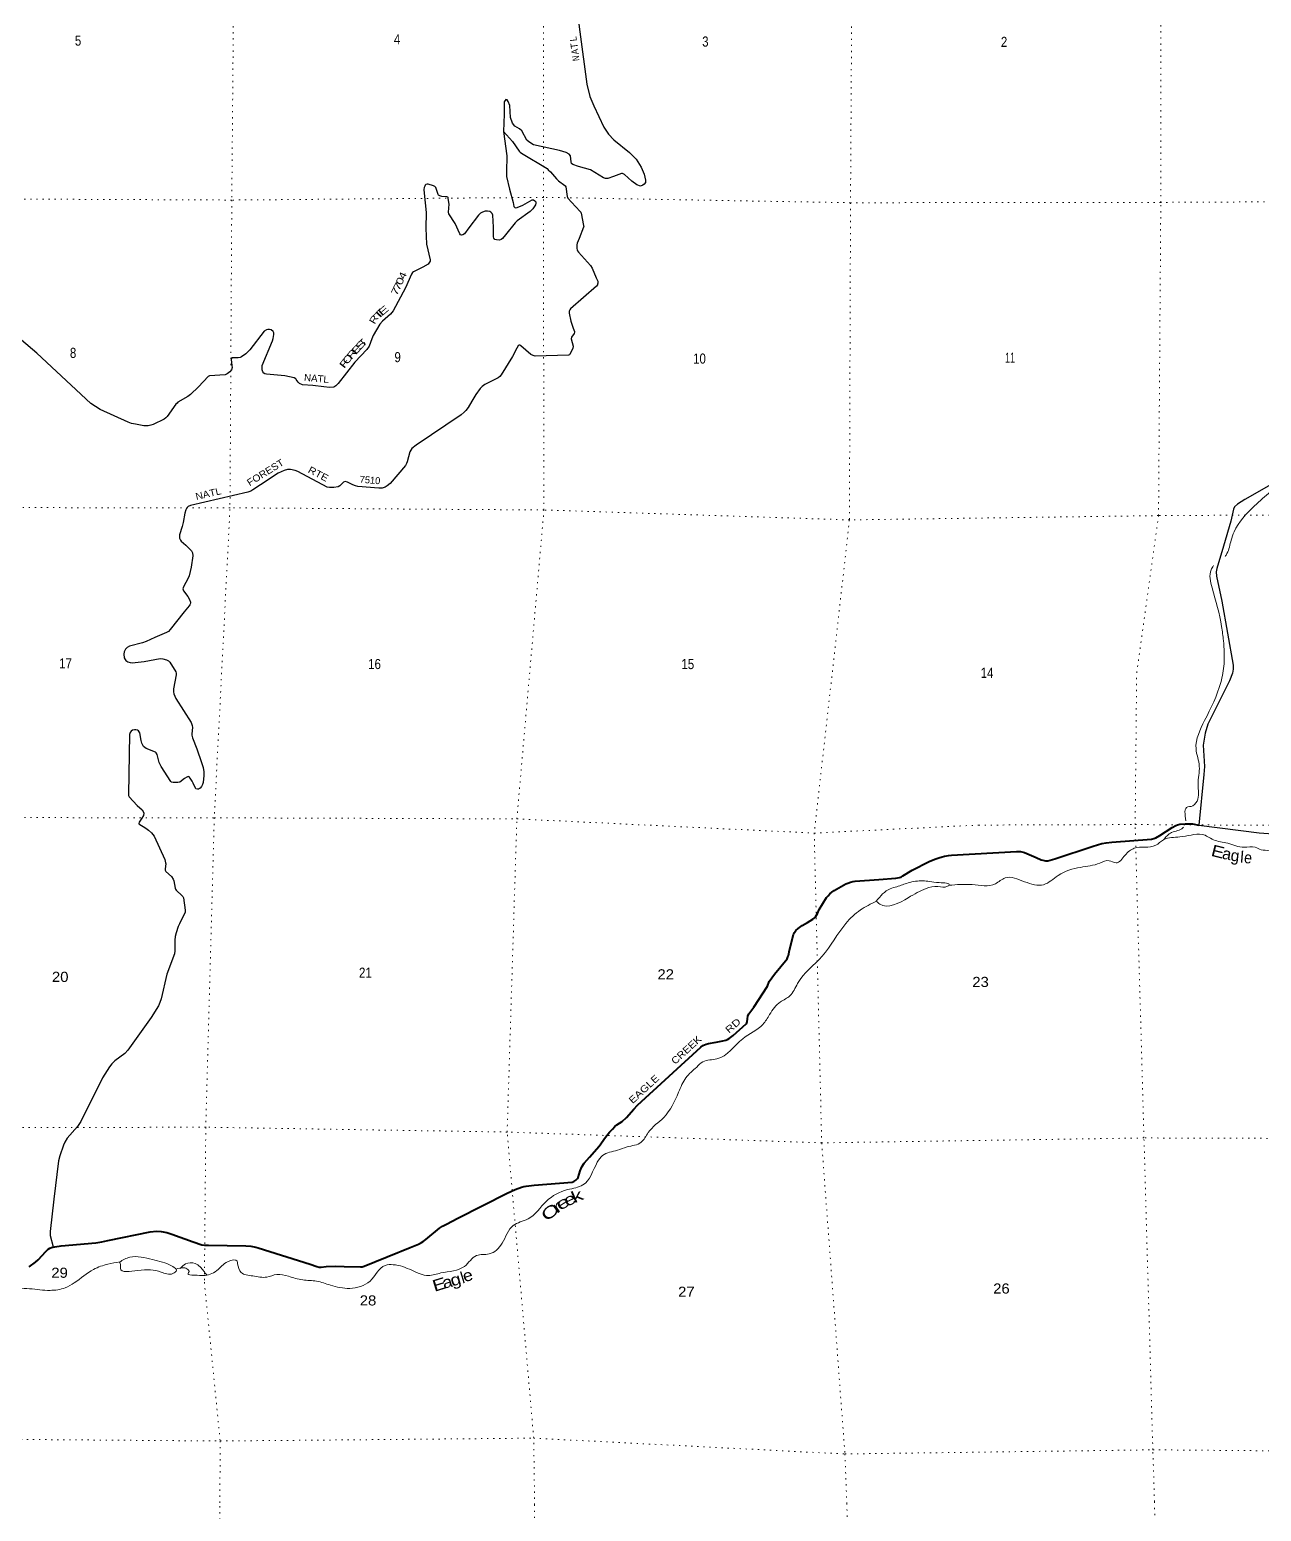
# Model space of a CAD drawing. Header units: feet. Extents: x -3 to 248627, y 0 to 184934.
# Drawn here: x 93509 to 114828, y 45987 to 71638 of the extents above; entities that cross this region are included whole.
import ezdxf
from ezdxf.enums import TextEntityAlignment as Align

# ---------------------------------------------------------------- set-up
doc = ezdxf.new("R2010")
doc.units = ezdxf.units.FT
doc.header["$LTSCALE"] = 70
doc.linetypes.add('DOTTED', pattern=[1.5, 0.3, -1.2])
for name, color, linetype, lineweight in [('26', 7, 'Continuous', 40), ('27', 7, 'Continuous', 35), ('29', 7, 'Continuous', 25), ('30', 7, 'Continuous', 35), ('39', 7, 'Continuous', 13), ('7', 7, 'DOTTED', 13)]:
    doc.layers.add(name, color=color, linetype=linetype, lineweight=lineweight)
doc.layers.add('41', color=7, linetype='Continuous')

msp = doc.modelspace()

# ---------------------------------------------------------------- linework, layer by layer
at = {"layer": '26'}
for points in [[(108205.15, 56927.96), (108501.54, 56950.51), (108565.83, 56960.05), (108596.53, 56968.72), (108624.32, 56986.61), (108783.39, 57087.13), (109081.35, 57235.82), (109179.15, 57277.54), (109244.41, 57300.07), (109301.18, 57317.72), (109346.85, 57328.75), (109411.41, 57339.78), (109463.78, 57344.1), (110592.63, 57413.08), (110661.68, 57410.68), (110731.43, 57392.74), (110930.53, 57307.85), (111017.55, 57268.88), (111048.26, 57260.21), (111089.41, 57251.22), (111130.14, 57250.76), (111171.87, 57259.42), (111252.43, 57285.25), (111916.67, 57503.95), (112069.42, 57546.19), (112141.86, 57560.37), (112238.68, 57570), (112924.45, 57624.97), (112967.12, 57633.48), (113001.61, 57645.45), (113069.8, 57687.74), (113283.24, 57824.46), (113348.83, 57862.1), (113378.74, 57873.13), (113420.13, 57880.68), (113507.86, 57888.88), (113593.18, 57890.52), (113636.98, 57887.31), (113748.32, 57863.48)], [(99883.67, 50468.27), (99938.54, 50490.7), (100095.56, 50552.95), (100239.11, 50613.44), (100292.85, 50641.33), (100317.84, 50657.55), (100368.23, 50695.37), (100600.99, 50888.73), (100657.18, 50926.2), (100721.8, 50961.09), (100921.11, 51061.56), (101772.73, 51497.61), (101911.38, 51560.38), (102020.34, 51600.02), (102065.69, 51612.38), (102103.49, 51618.68), (102241.7, 51631.96), (102901.72, 51685.46), (102930.96, 51695.11), (102962.45, 51718.74), (102992.37, 51748.68), (103002.43, 51767.93), (103038.78, 51884.74), (103066.37, 51950.36), (103105.33, 52013.59), (103198.02, 52120.25), (103365.25, 52311.42), (103476.09, 52462.38), (103546.64, 52552.26), (103594.97, 52605.27), (103639.55, 52646.79), (103675.54, 52675.68), (103765.52, 52738.18), (103840.68, 52804.4), (103967.07, 52950.89), (104032.08, 53017.7), (105127.85, 54025.62), (105161.44, 54051.45), (105191.36, 54065.63), (105216.56, 54075.09), (105260.71, 54083.86), (105393.54, 54111.89), (105506.29, 54130.23), (105558.57, 54143.9), (105586.6, 54157.02), (105616.51, 54174.35), (105687.44, 54226.33), (105911.76, 54424.09), (105922.78, 54443), (105929.08, 54461.91), (105932.23, 54515.48), (105940.1, 54561.17), (105949.55, 54587.96), (105957.5, 54600.71), (106042.15, 54715.44), (106277.99, 55081.81), (106308.27, 55162.36), (106402.98, 55285.13), (106618.59, 55552.81), (106635.31, 55584.53), (106643.18, 55611.32), (106661.02, 55699.83), (106727.75, 55975.76), (106747.11, 56009.95), (106769.15, 56039.88), (106808.52, 56079.27), (106832.92, 56097.4), (106877.8, 56131.27), (106975.48, 56182.95), (107065.97, 56239.2), (107089.59, 56258.11), (107112.42, 56281.48), (107144.7, 56335.32), (107174.94, 56404.3), (107301.95, 56615.68), (107328.94, 56645.71), (107362.01, 56678.8), (107396.65, 56705.58), (107436.01, 56732.37), (107638.24, 56848.94), (107669.85, 56862.36), (107715.52, 56878.12), (107758.03, 56890.72), (107799.27, 56897.07), (108205.15, 56927.96)], [(93503.57, 50220.32), (93608.37, 50299.87), (93654.74, 50340.06), (93789.67, 50486.99), (93832.67, 50525.98), (93860.23, 50542.53), (93890.36, 50553.34), (93942.9, 50568.52), (94053.37, 50585.36), (94657.05, 50634.9), (94759.35, 50651.26), (94862.33, 50674.92), (95592.89, 50827.05), (95705.71, 50835.6), (95787.59, 50832.45), (95882.07, 50813.54), (95969.1, 50788.26), (96341.17, 50650.74), (96490, 50602.19), (96537.12, 50596.11), (96602.67, 50593.97), (97248.53, 50583.02), (97338.62, 50575.62), (97425.56, 50560.61), (97467.74, 50547.26), (98362.83, 50265.18), (98481.49, 50224.72), (98521.96, 50215.59), (98552.66, 50214.8), (98642.46, 50224.5), (98807.76, 50233.71), (98952.32, 50228.11), (99234, 50217.65), (99266.77, 50220.32), (99302.19, 50230.56), (99883.67, 50468.27)]]:
    msp.add_lwpolyline(points, dxfattribs=at)
at = {"layer": '29'}
for points in [[(103013.94, 71731.26), (103033.51, 71599), (103152.28, 70695.07), (103206.07, 70479.5), (103273.47, 70321.64), (103448.33, 69948.69), (103529.11, 69828), (103619.58, 69731.36), (103894.29, 69511.49), (104008.02, 69394.91), (104091.18, 69258.82), (104145.86, 69135.78), (104167.91, 69029.95), (104166.74, 68993.67), (104145.86, 68964.42), (104120.8, 68943.52), (104082.15, 68929.25), (104016.38, 68951.88), (103931.8, 69015.25), (103807.54, 69131.6), (103769.94, 69148.32), (103755.29, 69147.41), (103617.35, 69096.8), (103519.34, 69060.54), (103477.57, 69060.54), (103443.3, 69074.23), (103218.75, 69210.27), (103006.44, 69267.98), (102912.26, 69305.91), (102888.63, 69321.77), (102880.28, 69346.85), (102871.93, 69451.34), (102847.69, 69482.56), (102796.74, 69514.03), (102681.39, 69548.43), (102232.87, 69643.6), (102148.6, 69695.7), (102115.92, 69727.19), (102025.94, 69888.28), (101990.62, 69923.63), (101907.63, 69968.34), (101865.31, 70019.76), (101835.13, 70116.85), (101820.5, 70325.79), (101794.31, 70391.74), (101773.42, 70420.99), (101750.15, 70430.09), (101723.3, 70387.56), (101720.88, 70176.82), (101713.77, 69875.39)], [(101713.77, 69875.39), (101771.06, 69455.57), (101760.89, 69175.49), (101764.13, 69095.86), (101816.81, 68878.98), (101879.55, 68644.05), (101892.47, 68576.77), (101909.83, 68559.73), (101925.88, 68553.79), (101946.77, 68557.97), (102047.79, 68602.3), (102205.63, 68689.13), (102230.79, 68691.71), (102253.76, 68677.08), (102270.47, 68658.28), (102271.84, 68635.05), (102264.2, 68606.03), (102220.35, 68537.07), (102174.21, 68488.1), (101948.86, 68326), (101914.62, 68292.49), (101747.14, 68083.06), (101694.08, 68021.95), (101669.02, 68003.14), (101643.33, 67996.38), (101589.66, 67996.87), (101562.51, 68007.32), (101543.16, 68030.27), (101535.36, 68053.29), (101538.6, 68219.14), (101523.96, 68428.09), (101512.39, 68456.62), (101491.5, 68475.43), (101472.71, 68490.06), (101435.7, 68498.18), (101393.35, 68496.33), (101345.31, 68479.61), (101313.99, 68462.89), (101275.81, 68425.41), (101110.35, 68205.94), (101036.23, 68101.36), (101008.65, 68083.09), (100981.93, 68080.46), (100969.41, 68085.69), (100954.56, 68101.03), (100871.97, 68283.67), (100765.4, 68450.17), (100758.48, 68476.47), (100770.91, 68614.96), (100754.3, 68712.62), (100751.17, 68729.86), (100745.95, 68735.61), (100728.5, 68743.45), (100644.43, 68747.24), (100608.11, 68758.59), (100586.31, 68775.22), (100577.83, 68785.24), (100537.89, 68907.71), (100524.57, 68924.21), (100501.61, 68936.23), (100408.67, 68962.87), (100389.62, 68963.58), (100365.86, 68957.12), (100357.5, 68948.24), (100347.06, 68929.96), (100337.66, 68903.31), (100333.87, 68868.99), (100340.28, 68804.31)], [(101713.77, 69875.39), (101868.4, 69700.98), (101984.44, 69533.94), (101999.06, 69519.31), (102021.09, 69500.45), (102466.88, 69231.45), (102485.67, 69213.17), (102522.38, 69178.27), (102625.59, 69056.43), (102662.95, 69019.9), (102773.25, 68941.83), (102781.19, 68933.66), (102787.45, 68919.03), (102811.47, 68750.28), (102816.7, 68735.65), (102825.95, 68720.93), (102889.39, 68648.7)], [(100340.28, 68804.31), (100373.07, 68473.23), (100365.88, 68199.93), (100378.72, 67922.66), (100443.13, 67651.53), (100441.04, 67632.72), (100431.67, 67613.35), (100405.54, 67580.48), (100313.85, 67526.63), (100152.84, 67445.68), (100138.23, 67433.14), (100118.09, 67405.54), (100016.73, 67168.16), (99801.99, 66767.54), (99757.91, 66715.34), (99614.03, 66594.09), (99570.3, 66542.03), (99455.32, 66344.35), (99430.97, 66286.45), (99384.31, 66156.27), (99345.47, 66099.35), (99135.99, 65879.76), (98849.68, 65509.48), (98810, 65469.77), (98777.03, 65450.79), (98699.32, 65441.56), (98598.91, 65452.32), (98410.71, 65477.94), (98229.43, 65491.72), (98182.47, 65509.48), (98156.33, 65533.51), (98125.01, 65583.67), (98114.57, 65594.12), (98088.11, 65607.69), (97923.9, 65643.42), (97607.08, 65671.44), (97582.02, 65678.76), (97563.51, 65692.69), (97546.52, 65714.28), (97536.07, 65746.67), (97531.9, 65783.25), (97533.1, 65823.23), (97713.94, 66251.72), (97726.13, 66289.5), (97734.48, 66360.03), (97734.48, 66387.2), (97721.95, 66412.27), (97689.37, 66438.53), (97660.34, 66448.32), (97632.15, 66447.8), (97607.08, 66441.53), (97571.36, 66416.11), (97320.97, 66094.11), (97288.24, 66059.68), (97249.96, 66025.14), (97176.87, 65974.99), (97151.81, 65961.41), (97120.44, 65954.74), (97011.88, 65956.18), (97002.39, 65946.39), (96995.18, 65926.92), (97009.79, 65826.61), (97012.85, 65791.69), (97001.44, 65749.29), (96974.29, 65711.68), (96930.43, 65678.24), (96895.16, 65664.78), (96623.44, 65644.8), (96601.06, 65631.85), (96429.47, 65456.57), (96295.56, 65322.98), (96247.86, 65285.28), (96076.27, 65187.14), (96061.65, 65174.6), (96040.12, 65152.1), (95890.4, 64938.46), (95869.52, 64915.47), (95840.76, 64892.35), (95648.14, 64803.67), (95608.92, 64789.25), (95558.34, 64776.5), (95483.16, 64780.68), (95339.06, 64805.76), (95274.31, 64820.39), (95212.49, 64844.45), (94731.33, 65064.9), (94569.11, 65168.26), (93631.89, 66039.86), (93367.05, 66264.21)], [(102889.39, 68648.7), (103040.16, 68488.54), (103047.47, 68477.05), (103054.87, 68460.31), (103098.65, 68246.65), (103099.69, 68229.93), (103097.63, 68217.29), (103018.07, 68020.19)], [(103018.07, 68020.19), (102986.38, 67941.7), (102979.62, 67913.34), (102977.53, 67883.04), (102979.62, 67849.6), (102984.84, 67828.7), (102993.19, 67806.76), (103006.86, 67785.01), (103219.68, 67554.5), (103246.95, 67509.49), (103317.24, 67343.86)], [(103317.24, 67343.86), (103336.75, 67297.9), (103341.97, 67283.27), (103345.1, 67251.93), (103340.93, 67231.03), (103335.71, 67220.58), (103318.81, 67199.09), (102872.08, 66805.75), (102857.46, 66786.95), (102849.79, 66765.81), (102847.02, 66728.43), (102876.33, 66591.06), (102918.68, 66471.18)], [(102918.68, 66471.18), (102938.91, 66413.92), (102941, 66399.29), (102937, 66380.23), (102888.79, 66311.52), (102883.24, 66285.64), (102918.03, 66158.96), (102911.75, 66120.94), (102859.55, 66021.03), (102851.2, 66008.49), (102834.06, 66000.17), (102259.73, 65986.58), (102222.59, 65997), (102184.99, 66015.81), (102095.31, 66088.62), (102013.74, 66166.27), (101994.95, 66174.63), (101984.98, 66176.74), (101963.62, 66164.18), (101941.1, 66126.39), (101869.49, 65979.51), (101671.24, 65660.54), (101650.35, 65635.46), (101620.42, 65613.12), (101388.62, 65493.94), (101343.36, 65463.05), (101307.85, 65427.53), (101231.03, 65320.71), (101165.36, 65208.38)], [(101165.36, 65208.38), (101101.61, 65099.33), (101059.33, 65043), (101030.1, 65014.79), (100975.91, 64970.39), (100196.97, 64443.84), (100125.81, 64385.75), (100107.01, 64360.67), (100091.24, 64329.02), (100046.45, 64156.91), (100033.92, 64129.75), (100013.89, 64093.71), (99748.65, 63781.53), (99697.68, 63740), (99662.18, 63717.01), (99612.06, 63700.29), (99552.76, 63698.62), (99192.28, 63727.47), (99150.51, 63741.05), (99104.29, 63757.71), (99010.58, 63806.87), (98968.04, 63813.61), (98941.67, 63804.78), (98881.1, 63742.09), (98848.22, 63724.87), (98772.5, 63713.88), (98701.5, 63711.79), (98658.11, 63720.34), (98150.15, 63986.61), (98104.21, 64003.32), (98022.79, 64022.07), (97972.64, 64022.13), (97916.25, 64007.5), (97810.85, 63957.2), (97503.24, 63757.44), (97375.35, 63670), (97335.67, 63649.1), (97287.47, 63632.28), (96291.45, 63398.32), (96255.95, 63382.65), (96231.59, 63360.19), (96212.09, 63324.13), (96193.83, 63269.67), (96164.16, 63108.58)], [(115370.34, 63978.05), (114543.2, 63505.63), (114418.15, 63420.8), (114363.85, 63374.82), (114343.57, 63336.3), (114300.17, 63127.2), (114175.36, 62698.86), (114058.93, 62311.1), (114046.4, 62252.59), (114050.84, 62176.07), (114142.19, 61744.29), (114339.62, 60635.61), (114342.95, 60564.02), (114330.42, 60497.15), (114274.38, 60366.17), (113902.38, 59613.64), (113854.25, 59456.42), (113823.4, 59253.74), (113842.53, 58880.04), (113833.37, 58743.79), (113748.32, 57863.48)], [(96164.16, 63108.58), (96150.51, 63034.45), (96103.49, 62893.63), (96101.4, 62865.41), (96105.08, 62833.38), (96120.19, 62798.54), (96134.81, 62781.82), (96211.51, 62711.09), (96310.24, 62616.73), (96329.98, 62580.79), (96333.21, 62531.04), (96306.7, 62333.57), (96268.48, 62183.09), (96253.23, 62142.53), (96172.41, 61995.01), (96166.14, 61973.59), (96163.73, 61955.41), (96166.14, 61942.24), (96172.4, 61922.9), (96246.17, 61825.02), (96276.82, 61772.44), (96291.44, 61726.46), (96291.45, 61712.36), (96287.27, 61694.6), (96282.05, 61682.06), (96272.65, 61665.86), (96186.93, 61559.62), (95939.55, 61251.04), (95911.35, 61221.78), (95879.79, 61201.11), (95677.92, 61114.17), (95526.03, 61047.28), (95460.05, 61021.15), (95240.08, 60962.29), (95198.15, 60940.7), (95171, 60911.44), (95145.93, 60869.64), (95138.42, 60825.38), (95143.85, 60763.06), (95162.64, 60733.81), (95177.26, 60715), (95208.59, 60694.1), (95250.93, 60681), (95283.78, 60678.43), (95493.03, 60699.73), (95771.07, 60748.7), (95816.33, 60746.35), (95876.89, 60729.63), (95912.39, 60710.82), (95933.35, 60688.85), (96041.88, 60519.6), (96048.15, 60496.61), (96048.08, 60470.13), (96000.78, 60226.86), (95998.03, 60173.73), (96004.29, 60142.39), (96037.3, 60058.16), (96302.94, 59643.97), (96322.88, 59592.74), (96330.09, 59559.33), (96315.47, 59446.48), (96315.47, 59423.49), (96327.52, 59379.75), (96406.14, 59189.06), (96486.9, 58950.16), (96513.87, 58865.51), (96522.23, 58792.37), (96521.59, 58725.19), (96511.78, 58605.33), (96501.34, 58571.89), (96484.63, 58534.28), (96461.66, 58509.2), (96451.21, 58502.93), (96430.33, 58490.39), (96412.22, 58489.8), (96388.56, 58494.57), (96378.12, 58505.02), (96338.3, 58590.64)], [(96338.3, 58590.64), (96321.76, 58626.2), (96286.23, 58682.65), (96269.52, 58701.46), (96251.47, 58706.39), (96229.84, 58699.37), (96187.52, 58676.07), (96106.62, 58609.51), (96075.66, 58603.43), (95991.76, 58603.24), (95964.61, 58611.6), (95951.52, 58623.2), (95784.64, 58881.97), (95749.5, 58952.24), (95716.08, 59090.17), (95701.46, 59119.42), (95689.84, 59130.88), (95523.54, 59194.74), (95500.97, 59210.33), (95482.18, 59227.05), (95466.52, 59248.47), (95449.81, 59285.05), (95437.07, 59333.16), (95415.35, 59462.68), (95404.6, 59481.77), (95391.33, 59497.16), (95374.63, 59508.66), (95348.52, 59518.06), (95324.44, 59517.73), (95292.13, 59510.75), (95264.98, 59491.94), (95249.32, 59470), (95238.64, 59433.1), (95219.04, 58400.02), (95223.21, 58381.21), (95233.84, 58358.04), (95370.39, 58205.69), (95459.2, 58129.39), (95482.18, 58092.82), (95484.86, 58071.36), (95478, 58031.17), (95453.09, 57986.88), (95402.82, 57919.36), (95396.56, 57896.37), (95401.35, 57888.28), (95521.65, 57814.25), (95565.71, 57782.48), (95617.93, 57734.41), (95642.99, 57707.25), (95664.16, 57673.97), (95849.74, 57273.61), (95861.66, 57216.35), (95864.36, 57196.29), (95853.92, 57108.52), (95856.01, 57085.53), (95866.11, 57065.65), (95964.6, 56975.82), (95992.59, 56933.37), (96004.28, 56904.76), (96029.08, 56774.72), (96035.61, 56756.39), (96048.14, 56739.67), (96151.55, 56644.43), (96160.92, 56631), (96173.45, 56605.92), (96202.33, 56395.4), (96198.5, 56360.36), (96102.97, 56160.03), (96081.55, 56109.58), (96043.96, 56003), (96029.34, 55940.31), (96021.76, 55876.48)], [(113748.32, 57863.48), (114790.57, 57733.17), (115032.14, 57713.51)], [(96021.76, 55876.48), (96023.07, 55690.57), (96014.46, 55637.34), (95881.43, 55285.33), (95784.63, 54861.08), (95764.11, 54795.08), (95739.05, 54738.66), (95613.49, 54535.09), (95206.49, 53969.6), (95157.03, 53914.97), (94985.12, 53787.79), (94933.43, 53733.52), (94891.14, 53683.3), (94772.04, 53491.95), (94394.09, 52736.62), (94373.21, 52699), (94338.28, 52646.83), (94160.19, 52446.13), (94118.94, 52376.98), (94095.45, 52324.92), (94032.8, 52142.06), (94011.83, 52053.17), (93925.75, 51389.83), (93863.63, 50833.84), (93867.58, 50764.74), (93914.2, 50565.93)]]:
    msp.add_lwpolyline(points, dxfattribs=at)
at = {"layer": '39'}
for points in [[(114201.85, 62515.32), (114233.45, 62568.87), (114306.11, 62799.32), (114357.29, 62946.93), (114708.37, 63391.54), (115289.19, 63846.28), (115604.84, 63947.91), (115856.62, 63974.37), (115976.15, 64144.77), (116181.98, 64360.29), (116465.3, 64471.7)], [(113523.13, 57941.45), (113556.51, 58184.7), (113610.89, 58191.24), (113714.95, 58282.88), (113732.68, 58573.3), (113754.27, 58883.91), (113697.28, 59189.78), (113846.41, 59676.91), (114125.15, 60334.52), (114182.89, 60661.58), (114171.5, 61058.57), (114141.22, 61304.21), (113976.34, 61975.96), (113957.03, 62285.45), (113997.26, 62359.48)], [(109422.76, 56825.7), (109822.16, 56836.7), (110225.22, 56852.44), (110393.72, 56952.74), (110728.92, 56887.23), (111059.96, 56835.8), (111310.62, 56995.29), (111698.52, 57135.87), (112032.56, 57209.44), (112191.47, 57251.19), (112312.75, 57211.97), (112468.89, 57344.4), (112629.14, 57466.79), (112999.64, 57518.52), (113135.94, 57612.47), (113417.74, 57663.4), (113613.02, 57695.4), (113806.46, 57707.23), (113998.75, 57614.23), (114245.22, 57551.95), (114530.04, 57483.98), (114721.55, 57483.7), (114824.73, 57440.29), (114965.99, 57423.42), (115052.92, 57393.97), (115244.66, 57367.49), (115385.68, 57378.84), (115628.37, 57526.16), (116083.57, 57574.63), (116336.02, 57520.47), (116606.59, 57468.49), (116941.3, 57461.44), (117154.55, 57513.76), (117421.46, 57417.41), (117605.41, 57358.6), (118189.9, 57134.1), (118536.8, 57115.06), (118765.19, 57044.56), (118980.12, 56897.35), (119272.85, 56847.59), (119822.37, 56947.29), (120448.73, 57259.34), (120779.72, 57455.84), (121222.63, 57526.36), (121556.18, 57658.38), (121779.49, 57712.81), (122208.82, 57720.72), (122352.03, 57711.94), (122530.48, 57586.57), (122795.94, 57423.68), (123220.27, 56824.83), (123422.46, 56412.66), (123552.88, 56346.09), (123727.09, 56125.83), (124007.09, 55897.26)], [(113134.49, 57612.17), (113273.98, 57738.69), (113470.85, 57821.1), (113479.06, 57831.09)], [(108163.41, 56551.6), (108403.53, 56765.42), (108520.16, 56800.74), (108713.14, 56866.99), (108964.83, 56903.53), (109253.37, 56871.87), (109421.05, 56829.05), (109397.03, 56808.67), (109229.76, 56803.13), (109026.43, 56769.04), (108717.3, 56611.04), (108224.34, 56497.73), (108163.41, 56551.6)], [(97106.07, 50273.55), (97167.81, 50122.94), (97371.93, 50062.3), (97614.01, 50042.31), (97787, 50088.22), (97988.87, 50055.78), (98235.34, 49993.51), (98475.42, 49971.49), (98715.89, 49903.12), (99051, 49847.69), (99400.72, 49973.81), (99664.56, 50244.28), (99801.53, 50257.62), (100124.9, 50159.76), (100411.92, 50069.63), (100627.26, 50113.91), (101035.54, 50228.46), (101245.64, 50415.8), (101463.13, 50443.97), (101687.38, 50627.41), (101878.32, 50937.54), (102135.43, 51048.71), (102453.39, 51355.95), (102820.63, 51556.81), (103085.92, 51637.27), (103334.76, 52031.11), (103426.5, 52148.85), (103683.78, 52239.87), (103850.64, 52295.8), (104095.91, 52376.63), (104215.45, 52545.01), (104483.41, 52805.44), (104741.82, 53243.17), (104868.74, 53494.26), (105054.67, 53679.37), (105160.77, 53769.02), (105406.29, 53819.61), (105850.93, 54166.3), (106199.6, 54417.38), (106317.11, 54587.76), (106504.78, 54807.15), (106669.21, 54911.44), (106800.46, 55126.29), (107227.91, 55599.81), (107636.44, 56165.87), (107888.51, 56397.94), (108166.89, 56548.53)], [(93032.99, 49574.96), (93136.14, 49614.81), (93248.19, 49714.59), (93335.98, 49824.23), (93507.19, 49841.91), (93862.24, 49812.87), (94125.95, 49857.58), (94282.47, 49943.65), (94617.19, 50176.47), (94864.39, 50267.39), (95067.68, 50305.51)], [(95063.68, 50301.45), (95244.4, 50387.74), (95633.83, 50344.9), (95987.63, 50225.14), (96048.62, 50163.21), (95988.64, 50104.21), (95786.82, 50130.61), (95379.4, 50155.14), (95080.67, 50198.8), (95082.18, 50259.28), (95063.68, 50301.45)], [(96043.23, 50177.57), (96173.27, 50204.65), (96250.14, 50173.09), (96268.57, 50138.99), (96250.69, 50106.58), (96361.83, 50075.33), (96635.86, 50091.92), (96748.22, 50155.42), (96944.47, 50312.41), (97099.66, 50317.84), (97106.07, 50273.55)], [(96113.31, 50192.16), (96208.99, 50271.49), (96374.24, 50279.03), (96459.39, 50221.35), (96520.47, 50149.33), (96580.43, 50076.19)]]:
    msp.add_spline(points, degree=3, dxfattribs=at)
at = {"layer": '7'}
for p, q in [((96801.27, 46076.23), (96745.1, 41776.95)), ((102221.88, 41882.37), (102249.47, 46100.28)), ((107653.31, 46125.44), (107768.26, 41677.57)), ((113052.2, 41618.4), (112979.21, 46151.5))]:
    msp.add_line(p, q, dxfattribs=at)
for points in [[(97252.66, 91964.09), (97281.94, 89941.7), (97226.25, 84555.3), (97238.72, 79213.86), (97055.65, 74112.54), (97008.33, 68687.92), (96976.57, 63331.97), (96704.77, 57994.01), (96558.11, 52637.02), (96534.2, 49953.94), (96807.2, 47205), (96801.27, 46076.23)], [(102249.47, 46100.28), (102233.73, 47254.08), (101774.07, 52553.17), (101942.36, 57974.86), (102411.65, 63322.67), (102400.61, 68734.66), (102404.28, 74074.23), (102438.02, 79194.36), (102492.61, 84471.91), (102478.66, 89748.83), (102569.38, 91987.71)], [(112979.21, 46151.5), (112950.19, 47052.66), (112796.12, 52451.28), (112643.85, 57876.11), (112670.23, 60504.79), (113048.62, 63225.35), (113087.89, 68647.88), (113088.35, 74130.54), (112859.94, 79018.51), (112861.39, 84382.24), (113913.72, 89918.75), (114117.14, 92043.31)], [(107663, 78885.31), (107750.31, 74106.45), (107717.45, 68641.65), (107698.91, 63150.77), (107089.13, 57729.12), (107218.7, 52366.57), (107620.62, 46980.28), (107653.31, 46125.44)], [(123939.1, 68688.89), (118454.13, 68674.24), (113087.89, 68647.88), (107717.45, 68641.65), (102400.61, 68734.66), (97008.33, 68687.92), (92953.83, 68707.1)], [(123968.62, 63324.56), (123931.89, 63325.78), (118435.02, 63251.89), (113048.62, 63225.35), (107698.91, 63150.77), (102411.65, 63322.67), (96980.37, 63360.22), (92975.88, 63363.64)], [(92998.03, 57997.07), (96704.77, 57994.01), (101942.36, 57974.86), (107089.13, 57729.12), (109934.49, 57867.73), (112643.85, 57876.11), (118294.12, 57846.24)], [(124028.26, 52484.81), (123913.84, 52481.26), (118400.61, 52433.42), (112796.12, 52451.28), (107218.7, 52366.57), (101774.07, 52553.17), (96558.11, 52637.02), (93020.18, 52630.56)], [(93042.45, 47234.24), (96807.2, 47205), (102233.73, 47254.08), (107620.62, 46980.28), (112950.19, 47052.66), (118399.7, 47005.19), (123900.67, 47071.06), (124058.03, 47072.15)]]:
    msp.add_lwpolyline(points, dxfattribs=at)

# ---------------------------------------------------------------- texts
at = {"layer": '27'}
for s, rotation, width, p in [('RD', 41.399, 1.25, (105614.53, 54254.93)), ('CREEK', 42.609, 1.15, (104681.17, 53715.24)), ('EAGLE', 42.609, 1.2, (103946.39, 53035.92))]:
    msp.add_text(s, height=120, rotation=rotation, dxfattribs=dict(at, width=width)).set_placement(p)
at = {"layer": '30'}
for s, rotation, width, p in [('L', 97.485, 0.95, (102976.7, 71485.65)), ('A', 97.485, 0.9, (103006.82, 71264.84)), ('N', 97.485, 0.8, (103021.96, 71149.56)), ('7', 61.808, 1.45, (99930.72, 67164.73)), ('0', 66.878, 1.45, (99973.9, 67262.3)), ('4', 66.878, 1.3, (100020.36, 67357.83)), ('7', 61.808, 1.45, (99889.8, 67079.37)), ('T', 47.121, 1.95, (99596.76, 66667.9)), ('E', 41.121, 1.7, (99671.45, 66729.29)), ('R', 59.816, 1.25, (99517.73, 66590.87)), ('E', 46.35, 1.75, (99214, 66066.92)), ('S', 46.35, 1.75, (99280.68, 66141.41)), ('F', 52.288, 1.7, (99002.04, 65826.5)), ('O', 51.288, 1.4, (99060.13, 65898.33)), ('R', 51.288, 1.45, (99131.98, 65983.89)), ('NATL', 355.153, 1.05, (98469.72, 65540.85)), ('FOREST', 31.999, 1.1, (97621.02, 63921.06)), ('RTE', 332.337, 1.15, (98479.74, 63892.87)), ('NATL', 13.219, 1.1, (96615.43, 63546.32))]:
    msp.add_text(s, height=120, rotation=rotation, dxfattribs=dict(at, width=width)).set_placement(p, align=Align.CENTER)
for s, rotation, p in [('T', 97.485, (102993.52, 71365.27)), ('T', 46.35, (99321.76, 66178.48)), ('7510', 355.424, (99396.31, 63781.36))]:
    msp.add_text(s, height=120, rotation=rotation, dxfattribs=at).set_placement(p, align=Align.CENTER)
at = {"layer": '41'}
for s, rotation, width, p in [('E', 345.982, 1.25, (114052.19, 57311.01)), ('a', 349.37, 1.05, (114213.72, 57273.7)), ('e', 352.709, 0.9, (114587.11, 57206.1)), ('r', 36.341, 1.9, (102694.82, 51179.64)), ('e', 31.775, 1.55, (102787.38, 51244.51)), ('e', 26.122, 1.35, (102898.57, 51299.93)), ('k', 23.617, 1.45, (103024.16, 51355.96)), ('C', 38.423, 1.55, (102574.07, 51087.1)), ('E', 17.202, 1.35, (100630.2, 49821.71)), ('a', 14.527, 1.15, (100762.78, 49861.62)), ('g', 14.527, 1.2, (100906.11, 49903.86)), ('e', 17.464, 1.15, (101120.21, 49977.3))]:
    msp.add_text(s, height=200, rotation=rotation, dxfattribs=dict(at, width=width)).set_placement(p, align=Align.CENTER)
for s, rotation, p in [('g', 353.786, (114363.93, 57242.48)), ('l', 355.378, (114485.85, 57215.46)), ('l', 16.822, (101030.08, 49937.5))]:
    msp.add_text(s, height=200, rotation=rotation, dxfattribs=at).set_placement(p, align=Align.CENTER)
at = {"layer": '7'}
for s, width, p in [('5', 0.85, (94292.81, 71360.72)), ('4', 0.85, (99813.84, 71383.63)), ('3', 0.85, (105149.8, 71344.33)), ('2', 0.85, (110320.09, 71338.81)), ('8', 0.85, (94206.28, 65955.45)), ('9', 0.85, (99823.49, 65880.98)), ('10', 0.85, (104992.74, 65856.54)), ('11', 0.65, (110394.01, 65872.17)), ('17', 0.85, (94020.51, 60579.83)), ('16', 0.85, (99368.54, 60568.27)), ('15', 0.85, (104789.89, 60567.79)), ('14', 0.85, (109970.06, 60416.71)), ('20', 1.1, (93895.49, 55152.65)), ('21', 0.85, (99209.36, 55225.37)), ('22', 1.1, (104375.53, 55196.89)), ('23', 1.1, (109825.22, 55065.11)), ('29', 1.1, (93884.55, 50030.57)), ('27', 1.1, (104733.12, 49701.18)), ('26', 1.1, (110186.45, 49757.19)), ('28', 1.1, (99223.15, 49551.06))]:
    msp.add_text(s, height=175, dxfattribs=dict(at, width=width)).set_placement(p)

doc.saveas('drawing.dxf')
